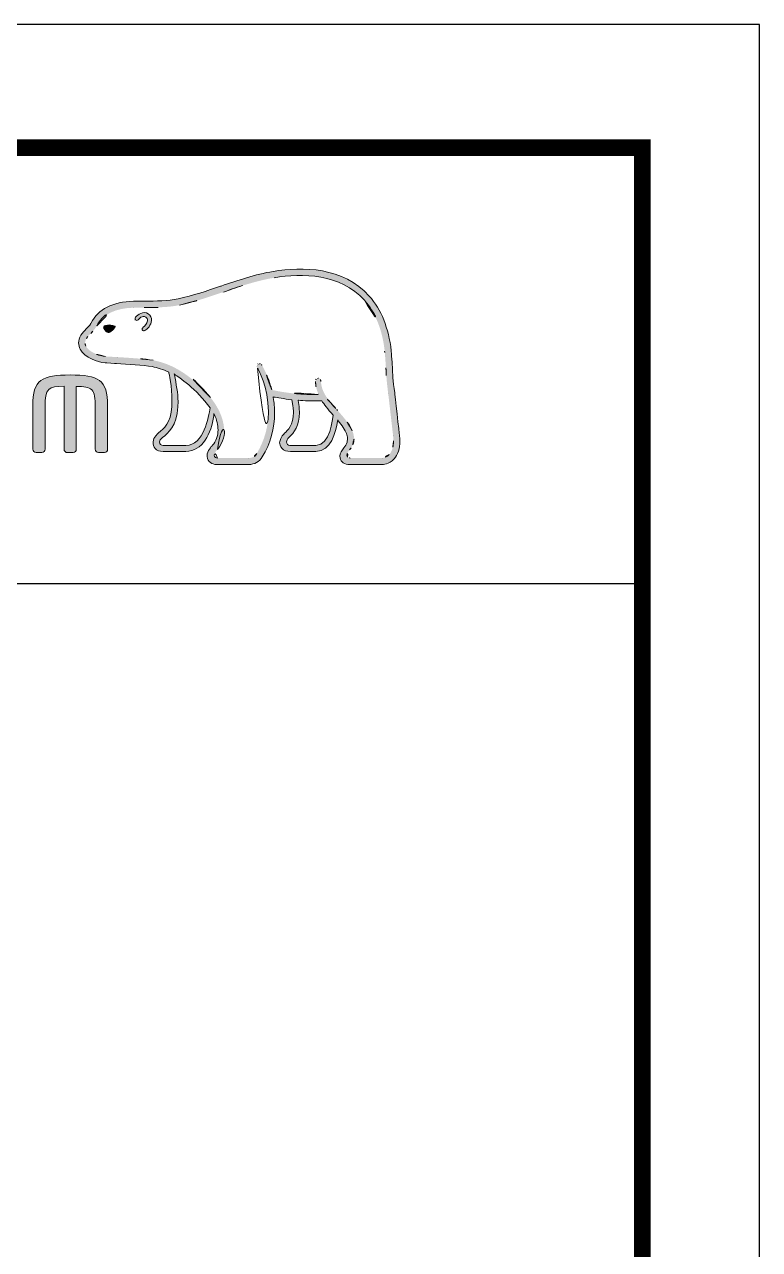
# Model space of a CAD drawing. Extents: x 16296675745 to 16296677481, y -37409619395 to -37409618123.
# Drawn here: x 16296677305 to 16296677481, y -37409618416.7 to -37409618123.2 of the extents above; entities that cross this region are included whole.
import ezdxf

# ---------------------------------------------------------------- set-up
doc = ezdxf.new("R2010")
doc.units = 0
doc.header["$LTSCALE"] = 10
doc.header["$MEASUREMENT"] = 0
doc.layers.get('0').update_dxf_attribs({"linetype": 'CONTINUOUS'})
doc.layers.add('레이어 1', color=7, linetype='CONTINUOUS', lineweight=0)

msp = doc.modelspace()

# ---------------------------------------------------------------- hatches: boundary and pattern name
at = {"layer": '레이어 1'}
h = msp.add_hatch(color=5, dxfattribs=at)
h.dxf.hatch_style = 1
edge = h.paths.add_edge_path(flags=16)
edge.add_spline(control_points=[(16296677392.35326, -37409618226.256287), (16296677391.59701, -37409618227.093483), (16296677390.646629, -37409618227.100983), (16296677390.605499, -37409618227.100983), (16296677390.605499, -37409618227.100983), (16296677382.992451, -37409618227.100983), (16296677382.992451, -37409618227.100983), (16296677382.71274, -37409618227.100983), (16296677382.49901, -37409618227.030838), (16296677382.3606, -37409618226.894203), (16296677382.24507, -37409618226.781036), (16296677382.18895, -37409618226.608917), (16296677382.18895, -37409618226.395653), (16296677382.18895, -37409618225.966316), (16296677382.50235, -37409618225.571587), (16296677382.8353, -37409618225.152557), (16296677383.14398, -37409618224.755966), (16296677383.437229, -37409618224.379936), (16296677383.601391, -37409618223.917862), (16296677384.018089, -37409618222.796356), (16296677383.97551, -37409618221.599983), (16296677383.477909, -37409618220.545807), (16296677382.57897, -37409618218.63855), (16296677381.245199, -37409618217.140091), (16296677379.95249, -37409618215.692108), (16296677379.95249, -37409618215.692108), (16296677379.514709, -37409618215.211327), (16296677379.514709, -37409618215.206673), (16296677377.834299, -37409618213.334084), (16296677376.09774, -37409618211.396851), (16296677375.960739, -37409618208.77034), (16296677375.929399, -37409618208.250259), (16296677375.689011, -37409618207.935966), (16296677375.35461, -37409618207.950012), (16296677375.35461, -37409618207.950012), (16296677374.862089, -37409618208.186607), (16296677374.851379, -37409618208.186607), (16296677374.718081, -37409618208.333527), (16296677374.643709, -37409618208.552338), (16296677374.643709, -37409618208.804024), (16296677374.643709, -37409618208.804024), (16296677374.64793, -37409618208.892822), (16296677374.64793, -37409618208.893799), (16296677374.715281, -37409618209.843224), (16296677374.941641, -37409618210.774834), (16296677375.339649, -37409618211.741966), (16296677375.339649, -37409618211.741966), (16296677375.37849, -37409618211.83931), (16296677375.37849, -37409618211.83931), (16296677375.37849, -37409618211.83931), (16296677375.275539, -37409618211.843018), (16296677375.275539, -37409618211.843018), (16296677370.38818, -37409618212.036667), (16296677365.596729, -37409618211.114403), (16296677364.18759, -37409618210.774834), (16296677363.31859, -37409618207.278381), (16296677361.909031, -37409618204.960533), (16296677361.848209, -37409618204.86232), (16296677361.73876, -37409618204.680862), (16296677361.563841, -37409618204.541443), (16296677361.39547, -37409618204.492798), (16296677361.39547, -37409618204.492798), (16296677360.983879, -37409618204.55455), (16296677360.933399, -37409618204.561096), (16296677360.8988, -37409618204.612549), (16296677360.826771, -37409618204.709808), (16296677360.667749, -37409618204.923126), (16296677360.667749, -37409618204.923126), (16296677360.648149, -37409618205.094269), (16296677360.648149, -37409618205.094269), (16296677360.648149, -37409618205.094269), (16296677360.778099, -37409618205.554459), (16296677360.778099, -37409618205.554459), (16296677360.88476, -37409618205.738747), (16296677363.39436, -37409618210.135063), (16296677363.39436, -37409618215.957787), (16296677363.39436, -37409618219.549637), (16296677362.45056, -37409618222.938477), (16296677360.58918, -37409618226.029022), (16296677360.1444, -37409618226.770737), (16296677359.55839, -37409618227.100983), (16296677358.686649, -37409618227.100983), (16296677358.686649, -37409618227.100983), (16296677351.182039, -37409618227.100983), (16296677351.182039, -37409618227.100983), (16296677350.93326, -37409618227.100983), (16296677350.41412, -37409618226.926033), (16296677350.41412, -37409618226.383476), (16296677350.41412, -37409618226.084167), (16296677350.69146, -37409618225.593086), (16296677351.15358, -37409618225.075851), (16296677354.280951, -37409618221.593437), (16296677352.476669, -37409618216.154167), (16296677349.477369, -37409618212.570763), (16296677346.580441, -37409618209.114532), (16296677341.852579, -37409618204.764999), (16296677335.781981, -37409618203.684631), (16296677333.63061, -37409618203.308647), (16296677330.095381, -37409618203.099152), (16296677327.24007, -37409618202.929764), (16296677327.24007, -37409618202.929764), (16296677324.353979, -37409618202.758621), (16296677324.353979, -37409618202.758621), (16296677322.87281, -37409618202.645432), (16296677320.424931, -37409618201.734413), (16296677319.67989, -37409618200.323792), (16296677319.365141, -37409618199.739197), (16296677319.40069, -37409618199.146187), (16296677319.79538, -37409618198.46431), (16296677320.04376, -37409618198.05278), (16296677320.384701, -37409618197.699173), (16296677320.81358, -37409618197.268883), (16296677321.28779, -37409618196.789047), (16296677321.77561, -37409618196.292358), (16296677322.15542, -37409618195.637589), (16296677322.15542, -37409618195.637589), (16296677322.264351, -37409618195.43277), (16296677322.264351, -37409618195.43277), (16296677323.71372, -37409618192.660294), (16296677326.699421, -37409618191.196404), (16296677331.142031, -37409618191.078568), (16296677331.142031, -37409618191.078568), (16296677333.64748, -37409618191.050507), (16296677333.64748, -37409618191.050507), (16296677336.398399, -37409618191.036484), (16296677339.5198, -37409618191.020569), (16296677342.084539, -37409618190.468674), (16296677345.686701, -37409618189.694199), (16296677349.300529, -37409618188.459488), (16296677352.489719, -37409618187.372597), (16296677352.489719, -37409618187.372597), (16296677352.591681, -37409618187.338943), (16296677352.591681, -37409618187.338943), (16296677356.53618, -37409618185.990112), (16296677360.61537, -37409618184.595398), (16296677364.785271, -37409618183.916367), (16296677371.458759, -37409618182.811691), (16296677380.62311, -37409618182.84816), (16296677386.388809, -37409618189.320976), (16296677389.053749, -37409618192.317886), (16296677390.695299, -37409618196.439209), (16296677391.260269, -37409618201.573517), (16296677391.260269, -37409618201.573517), (16296677391.238791, -37409618201.556671), (16296677391.21909, -37409618201.538933), (16296677391.26491, -37409618201.640793), (16296677391.30798, -37409618202.217072), (16296677391.545561, -37409618205.483398), (16296677391.61384, -37409618207.053879), (16296677391.6859, -37409618208.677689), (16296677392.096491, -37409618211.690582), (16296677392.096491, -37409618211.690582), (16296677393.260111, -37409618221.766449), (16296677393.260111, -37409618221.766449), (16296677393.260111, -37409618221.766449), (16296677393.32933, -37409618222.990913), (16296677393.32933, -37409618222.990913), (16296677393.32933, -37409618224.437012), (16296677393.001949, -37409618225.536072), (16296677392.35326, -37409618226.256287)], knot_values=[0, 0, 0, 0, 1, 1, 1, 2, 2, 2, 3, 3, 3, 4, 4, 4, 5, 5, 5, 6, 6, 6, 7, 7, 7, 8, 8, 8, 9, 9, 9, 10, 10, 10, 11, 11, 11, 12, 12, 12, 13, 13, 13, 14, 14, 14, 15, 15, 15, 16, 16, 16, 17, 17, 17, 18, 18, 18, 19, 19, 19, 20, 20, 20, 21, 21, 21, 22, 22, 22, 23, 23, 23, 24, 24, 24, 25, 25, 25, 26, 26, 26, 27, 27, 27, 28, 28, 28, 29, 29, 29, 30, 30, 30, 31, 31, 31, 32, 32, 32, 33, 33, 33, 34, 34, 34, 35, 35, 35, 36, 36, 36, 37, 37, 37, 38, 38, 38, 39, 39, 39, 40, 40, 40, 41, 41, 41, 42, 42, 42, 43, 43, 43, 44, 44, 44, 45, 45, 45, 46, 46, 46, 47, 47, 47, 48, 48, 48, 49, 49, 49, 50, 50, 50, 51, 51, 51, 52, 52, 52, 53, 53, 53, 53], degree=3, periodic=0)
edge = h.paths.add_edge_path(flags=16)
edge.add_spline(control_points=[(16296677374.754101, -37409618224.07872), (16296677374.754101, -37409618224.07872), (16296677368.54364, -37409618224.07872), (16296677368.54364, -37409618224.07872), (16296677368.08437, -37409618224.07872), (16296677367.721451, -37409618223.712067), (16296677367.721451, -37409618223.244339), (16296677367.721451, -37409618222.917923), (16296677368.004869, -37409618222.502617), (16296677368.272881, -37409618222.217323), (16296677369.536119, -37409618221.007874), (16296677370.82831, -37409618219.342934), (16296677370.82831, -37409618216.182251), (16296677370.82831, -37409618216.182251), (16296677370.748329, -37409618214.746437), (16296677370.748329, -37409618214.740883), (16296677370.748329, -37409618214.740883), (16296677370.520081, -37409618213.344299), (16296677370.520081, -37409618213.344299), (16296677370.520081, -37409618213.344299), (16296677370.504169, -37409618213.256348), (16296677370.504169, -37409618213.256348), (16296677370.504169, -37409618213.256348), (16296677370.595831, -37409618213.262939), (16296677370.595831, -37409618213.262939), (16296677371.75388, -37409618213.346161), (16296677374.0072, -37409618213.471542), (16296677376.158569, -37409618213.369568), (16296677376.704821, -37409618214.238533), (16296677377.58503, -37409618215.356293), (16296677378.870239, -37409618216.845444), (16296677378.81127, -37409618217.586288), (16296677378.197689, -37409618224.07872), (16296677374.754101, -37409618224.07872)], knot_values=[0, 0, 0, 0, 1, 1, 1, 2, 2, 2, 3, 3, 3, 4, 4, 4, 5, 5, 5, 6, 6, 6, 7, 7, 7, 8, 8, 8, 9, 9, 9, 10, 10, 10, 11, 11, 11, 11], degree=3, periodic=0)
edge = h.paths.add_edge_path(flags=16)
edge.add_spline(control_points=[(16296677343.59145, -37409618224.07872), (16296677343.59145, -37409618224.07872), (16296677338.140079, -37409618224.07872), (16296677338.140079, -37409618224.07872), (16296677337.731319, -37409618224.07872), (16296677337.29166, -37409618223.741966), (16296677337.29166, -37409618223.244339), (16296677337.29166, -37409618222.942291), (16296677337.545139, -37409618222.568077), (16296677338.007259, -37409618222.196716), (16296677339.386921, -37409618221.097672), (16296677341.477501, -37409618219.43454), (16296677341.70388, -37409618214.842743), (16296677341.70388, -37409618214.842743), (16296677341.73518, -37409618213.590286), (16296677341.73518, -37409618213.590286), (16296677341.73518, -37409618211.637238), (16296677341.28763, -37409618209.27919), (16296677340.863001, -37409618207.171768), (16296677340.863001, -37409618207.171768), (16296677340.79372, -37409618206.95665), (16296677340.79372, -37409618206.95665), (16296677340.79372, -37409618206.95665), (16296677340.972401, -37409618207.096008), (16296677340.972401, -37409618207.096008), (16296677341.785219, -37409618207.59642), (16296677346.23765, -37409618210.613937), (16296677349.3974, -37409618215.072006), (16296677349.13546, -37409618217.182167), (16296677347.94566, -37409618224.07872), (16296677343.59145, -37409618224.07872)], knot_values=[0, 0, 0, 0, 1, 1, 1, 2, 2, 2, 3, 3, 3, 4, 4, 4, 5, 5, 5, 6, 6, 6, 7, 7, 7, 8, 8, 8, 9, 9, 9, 10, 10, 10, 10], degree=3, periodic=0)
edge = h.paths.add_edge_path()
edge.add_spline(control_points=[(16296677394.79883, -37409618221.614029), (16296677394.796909, -37409618221.599983), (16296677393.64081, -37409618211.481049), (16296677393.64081, -37409618211.481049), (16296677393.212839, -37409618208.45697), (16296677393.15111, -37409618206.84436), (16296677393.09548, -37409618205.415131), (16296677393.09548, -37409618205.415131), (16296677392.80929, -37409618201.42009), (16296677392.80929, -37409618201.417282), (16296677392.20035, -37409618195.949081), (16296677390.43063, -37409618191.532211), (16296677387.54681, -37409618188.302353), (16296677381.317181, -37409618181.302856), (16296677371.59252, -37409618181.228958), (16296677364.52853, -37409618182.393539), (16296677360.19632, -37409618183.110062), (16296677356.055401, -37409618184.523438), (16296677352.051929, -37409618185.892807), (16296677352.051929, -37409618185.892807), (16296677351.922899, -37409618185.938606), (16296677351.922899, -37409618185.938606), (16296677348.79314, -37409618187.005867), (16296677345.241449, -37409618188.220993), (16296677341.75626, -37409618188.963593), (16296677339.361691, -37409618189.475281), (16296677336.36286, -37409618189.498672), (16296677333.71384, -37409618189.512733), (16296677333.71384, -37409618189.512733), (16296677331.091999, -37409618189.54451), (16296677331.091999, -37409618189.54451), (16296677326.05405, -37409618189.66893), (16296677322.62257, -37409618191.413452), (16296677320.889339, -37409618194.727478), (16296677320.889339, -37409618194.727478), (16296677320.811239, -37409618194.870529), (16296677320.811239, -37409618194.870529), (16296677320.52454, -37409618195.372887), (16296677320.099409, -37409618195.799423), (16296677319.71871, -37409618196.181084), (16296677319.299191, -37409618196.603867), (16296677318.82637, -37409618197.078056), (16296677318.465309, -37409618197.691673), (16296677318.10281, -37409618198.306259), (16296677317.919979, -37409618198.929176), (16296677317.919979, -37409618199.540909), (16296677317.919979, -37409618200.055367), (16296677318.04903, -37409618200.560493), (16296677318.308189, -37409618201.043121), (16296677319.379169, -37409618203.06546), (16296677322.43413, -37409618204.156982), (16296677324.257151, -37409618204.287018), (16296677324.257151, -37409618204.287018), (16296677326.940741, -37409618204.455406), (16296677327.004829, -37409618204.461014), (16296677329.68799, -37409618204.612549), (16296677333.362591, -37409618204.824867), (16296677335.507919, -37409618205.203697), (16296677336.762289, -37409618205.4254), (16296677338.18778, -37409618205.87529), (16296677339.501051, -37409618206.493607), (16296677339.594601, -37409618206.834091), (16296677340.276449, -37409618209.865677), (16296677340.276449, -37409618213.592178), (16296677340.276449, -37409618213.592178), (16296677340.24748, -37409618214.774544), (16296677340.24748, -37409618214.774544), (16296677340.04965, -37409618218.704033), (16296677338.33651, -37409618220.077148), (16296677337.081221, -37409618221.081772), (16296677336.953991, -37409618221.18187), (16296677335.8353, -37409618222.110687), (16296677335.754841, -37409618223.22847), (16296677335.697809, -37409618223.860779), (16296677335.878771, -37409618224.437012), (16296677336.26277, -37409618224.851349), (16296677336.678989, -37409618225.300339), (16296677337.3118, -37409618225.527603), (16296677338.140079, -37409618225.527603), (16296677338.140079, -37409618225.527603), (16296677343.59145, -37409618225.527603), (16296677343.59145, -37409618225.527603), (16296677347.671619, -37409618225.527603), (16296677349.69014, -37409618221.134171), (16296677350.30419, -37409618217.018478), (16296677350.30419, -37409618217.018478), (16296677350.316851, -37409618216.439484), (16296677350.316851, -37409618216.439484), (16296677350.316851, -37409618216.439484), (16296677350.485241, -37409618216.729431), (16296677350.485241, -37409618216.729431), (16296677351.00852, -37409618217.893967), (16296677351.323351, -37409618219.285843), (16296677351.323351, -37409618220.334351), (16296677351.323351, -37409618221.805763), (16296677350.867781, -37409618223.090988), (16296677350.002529, -37409618224.048767), (16296677349.784149, -37409618224.264893), (16296677348.69302, -37409618225.395737), (16296677348.69302, -37409618226.52475), (16296677348.69302, -37409618226.52475), (16296677348.70285, -37409618226.710907), (16296677348.70285, -37409618226.710907), (16296677348.857639, -37409618228.044769), (16296677349.937059, -37409618228.640579), (16296677350.9398, -37409618228.640579), (16296677350.9398, -37409618228.640579), (16296677358.686649, -37409618228.640579), (16296677358.686649, -37409618228.640579), (16296677360.085011, -37409618228.640579), (16296677361.19948, -37409618228.011032), (16296677361.91551, -37409618226.823174), (16296677363.8869, -37409618223.550232), (16296677364.885851, -37409618219.995789), (16296677364.885851, -37409618216.261749), (16296677364.885851, -37409618215.096268), (16296677364.77594, -37409618213.852226), (16296677364.56081, -37409618212.561394), (16296677364.56081, -37409618212.561394), (16296677364.542101, -37409618212.458504), (16296677364.542101, -37409618212.458504), (16296677364.542101, -37409618212.458504), (16296677364.64497, -37409618212.480026), (16296677364.64497, -37409618212.480026), (16296677365.577061, -37409618212.660538), (16296677367.0765, -37409618212.920563), (16296677368.929449, -37409618213.120728), (16296677368.929449, -37409618213.120728), (16296677368.983311, -37409618213.127296), (16296677368.983311, -37409618213.127296), (16296677368.983311, -37409618213.127296), (16296677369.232571, -37409618214.547241), (16296677369.232571, -37409618214.547241), (16296677369.232571, -37409618214.547241), (16296677369.287251, -37409618214.883926), (16296677369.287251, -37409618214.889542), (16296677369.287251, -37409618214.889542), (16296677369.36117, -37409618216.145798), (16296677369.36117, -37409618216.145798), (16296677369.36117, -37409618219.160538), (16296677367.991739, -37409618220.471909), (16296677367.255619, -37409618221.175293), (16296677367.2453, -37409618221.184677), (16296677366.21829, -37409618222.228523), (16296677366.106979, -37409618223.154556), (16296677366.106979, -37409618223.154556), (16296677366.07143, -37409618223.43895), (16296677366.07143, -37409618223.43895), (16296677366.07143, -37409618223.729843), (16296677366.146231, -37409618224.300423), (16296677366.655081, -37409618224.826134), (16296677367.103161, -37409618225.292892), (16296677367.796749, -37409618225.527603), (16296677368.719021, -37409618225.527603), (16296677368.719021, -37409618225.527603), (16296677374.754101, -37409618225.527603), (16296677374.754101, -37409618225.527603), (16296677378.419371, -37409618225.527603), (16296677379.522659, -37409618220.867577), (16296677379.967421, -37409618218.255981), (16296677379.967421, -37409618218.255981), (16296677379.98805, -37409618217.986603), (16296677379.98805, -37409618217.986603), (16296677379.98805, -37409618217.986603), (16296677380.132999, -37409618218.18396), (16296677380.132999, -37409618218.18396), (16296677380.978149, -37409618219.263397), (16296677381.71941, -37409618220.463493), (16296677382.07622, -37409618221.209961), (16296677382.26376, -37409618221.598083), (16296677382.364799, -37409618222.029327), (16296677382.364799, -37409618222.461472), (16296677382.364799, -37409618222.461472), (16296677382.228239, -37409618223.335098), (16296677382.228239, -37409618223.335098), (16296677382.087009, -37409618223.809341), (16296677381.763359, -37409618224.24617), (16296677381.446751, -37409618224.668961), (16296677380.982281, -37409618225.272278), (16296677380.50337, -37409618225.898033), (16296677380.50337, -37409618226.657578), (16296677380.50337, -37409618226.657578), (16296677380.548321, -37409618227.075684), (16296677380.548321, -37409618227.075684), (16296677380.76902, -37409618228.08403), (16296677381.586109, -37409618228.640579), (16296677382.847469, -37409618228.640579), (16296677382.847469, -37409618228.640579), (16296677390.60177, -37409618228.640579), (16296677390.60177, -37409618228.640579), (16296677390.771971, -37409618228.640579), (16296677392.287319, -37409618228.603157), (16296677393.474279, -37409618227.318878), (16296677394.42181, -37409618226.292801), (16296677394.88205, -37409618224.882187), (16296677394.88205, -37409618223.009583), (16296677394.88205, -37409618223.009583), (16296677394.79974, -37409618221.62056), (16296677394.79883, -37409618221.614029)], knot_values=[0, 0, 0, 0, 1, 1, 1, 2, 2, 2, 3, 3, 3, 4, 4, 4, 5, 5, 5, 6, 6, 6, 7, 7, 7, 8, 8, 8, 9, 9, 9, 10, 10, 10, 11, 11, 11, 12, 12, 12, 13, 13, 13, 14, 14, 14, 15, 15, 15, 16, 16, 16, 17, 17, 17, 18, 18, 18, 19, 19, 19, 20, 20, 20, 21, 21, 21, 22, 22, 22, 23, 23, 23, 24, 24, 24, 25, 25, 25, 26, 26, 26, 27, 27, 27, 28, 28, 28, 29, 29, 29, 30, 30, 30, 31, 31, 31, 32, 32, 32, 33, 33, 33, 34, 34, 34, 35, 35, 35, 36, 36, 36, 37, 37, 37, 38, 38, 38, 39, 39, 39, 40, 40, 40, 41, 41, 41, 42, 42, 42, 43, 43, 43, 44, 44, 44, 45, 45, 45, 46, 46, 46, 47, 47, 47, 48, 48, 48, 49, 49, 49, 50, 50, 50, 51, 51, 51, 52, 52, 52, 53, 53, 53, 54, 54, 54, 55, 55, 55, 56, 56, 56, 57, 57, 57, 58, 58, 58, 59, 59, 59, 60, 60, 60, 61, 61, 61, 62, 62, 62, 63, 63, 63, 64, 64, 64, 65, 65, 65, 66, 66, 66, 66], degree=3, periodic=0)
edge = h.paths.add_edge_path(flags=0)
edge.add_spline(control_points=[(16296677324.125259, -37409618195.444893), (16296677324.125259, -37409618195.444893), (16296677325.25334, -37409618194.93512), (16296677326.65082, -37409618195.473892), (16296677326.65082, -37409618195.473892), (16296677326.823839, -37409618195.547783), (16296677326.598431, -37409618195.86676), (16296677325.91794, -37409618196.781563), (16296677325.247259, -37409618196.978958), (16296677325.247259, -37409618196.978958), (16296677325.247259, -37409618196.978958), (16296677324.76136, -37409618197.150101), (16296677324.488239, -37409618196.818947), (16296677323.93634, -37409618196.171707), (16296677323.919531, -37409618195.794746), (16296677323.919531, -37409618195.794746), (16296677323.919531, -37409618195.794746), (16296677323.86244, -37409618195.51506), (16296677324.125259, -37409618195.444893)], knot_values=[0, 0, 0, 0, 1, 1, 1, 2, 2, 2, 3, 3, 3, 4, 4, 4, 5, 5, 5, 6, 6, 6, 6], degree=3, periodic=0)
edge = h.paths.add_edge_path(flags=0)
edge.add_spline(control_points=[(16296677331.5695, -37409618193.370239), (16296677331.40064, -37409618193.554497), (16296677331.387569, -37409618193.861328), (16296677331.5695, -37409618194.023117), (16296677331.743509, -37409618194.180267), (16296677332.04512, -37409618194.139107), (16296677332.213499, -37409618193.953934), (16296677332.303301, -37409618193.861328), (16296677333.22934, -37409618192.762238), (16296677334.028151, -37409618193.324387), (16296677334.31996, -37409618193.533951), (16296677334.440639, -37409618193.83139), (16296677334.39764, -37409618194.21579), (16296677334.32935, -37409618194.832199), (16296677333.794781, -37409618195.531914), (16296677333.421101, -37409618195.771347), (16296677333.21204, -37409618195.898567), (16296677333.07407, -37409618196.171707), (16296677333.17321, -37409618196.392471), (16296677333.271429, -37409618196.612244), (16296677333.551109, -37409618196.67778), (16296677333.775579, -37409618196.572968), (16296677334.44437, -37409618196.253067), (16296677335.287661, -37409618195.184883), (16296677335.40317, -37409618194.188713), (16296677335.479839, -37409618193.494659), (16296677335.16836, -37409618192.927811), (16296677334.61368, -37409618192.545273), (16296677333.421101, -37409618191.69873), (16296677332.069441, -37409618192.831444), (16296677331.5695, -37409618193.370239)], knot_values=[0, 0, 0, 0, 1, 1, 1, 2, 2, 2, 3, 3, 3, 4, 4, 4, 5, 5, 5, 6, 6, 6, 7, 7, 7, 8, 8, 8, 9, 9, 9, 10, 10, 10, 10], degree=3, periodic=0)
edge = h.paths.add_edge_path(flags=0)
edge.add_spline(control_points=[(16296677331.417021, -37409618194.196182), (16296677331.417021, -37409618194.196182), (16296677331.417021, -37409618194.196182), (16296677331.417021, -37409618194.196182), (16296677331.417021, -37409618194.196182), (16296677331.417021, -37409618194.196182), (16296677331.417021, -37409618194.196182)], knot_values=[0, 0, 0, 0, 1, 1, 1, 2, 2, 2, 2], degree=3, periodic=0)
h = msp.add_hatch(color=5, dxfattribs=at)
h.dxf.hatch_style = 2
edge = h.paths.add_edge_path()
edge.add_spline(control_points=[(16296677331.5695, -37409618193.370239), (16296677331.40064, -37409618193.554497), (16296677331.387569, -37409618193.861328), (16296677331.5695, -37409618194.023117), (16296677331.743509, -37409618194.180267), (16296677332.04512, -37409618194.139107), (16296677332.213499, -37409618193.953934), (16296677332.303301, -37409618193.861328), (16296677333.22934, -37409618192.762238), (16296677334.028151, -37409618193.324387), (16296677334.31996, -37409618193.533951), (16296677334.440639, -37409618193.83139), (16296677334.39764, -37409618194.21579), (16296677334.32935, -37409618194.832199), (16296677333.794781, -37409618195.531914), (16296677333.421101, -37409618195.771347), (16296677333.21204, -37409618195.898567), (16296677333.07407, -37409618196.171707), (16296677333.17321, -37409618196.392471), (16296677333.271429, -37409618196.612244), (16296677333.551109, -37409618196.67778), (16296677333.775579, -37409618196.572968), (16296677334.44437, -37409618196.253067), (16296677335.287661, -37409618195.184883), (16296677335.40317, -37409618194.188713), (16296677335.479839, -37409618193.494659), (16296677335.16836, -37409618192.927811), (16296677334.61368, -37409618192.545273), (16296677333.421101, -37409618191.69873), (16296677332.069441, -37409618192.831444), (16296677331.5695, -37409618193.370239)], knot_values=[0, 0, 0, 0, 1, 1, 1, 2, 2, 2, 3, 3, 3, 4, 4, 4, 5, 5, 5, 6, 6, 6, 7, 7, 7, 8, 8, 8, 9, 9, 9, 10, 10, 10, 10], degree=3, periodic=0)
h = msp.add_hatch(color=5, dxfattribs=at)
h.dxf.hatch_style = 2
edge = h.paths.add_edge_path()
edge.add_spline(control_points=[(16296677324.125259, -37409618195.444893), (16296677324.125259, -37409618195.444893), (16296677325.25334, -37409618194.93512), (16296677326.65082, -37409618195.473892), (16296677326.65082, -37409618195.473892), (16296677326.823839, -37409618195.547783), (16296677326.598431, -37409618195.86676), (16296677325.91794, -37409618196.781563), (16296677325.247259, -37409618196.978958), (16296677325.247259, -37409618196.978958), (16296677325.247259, -37409618196.978958), (16296677324.76136, -37409618197.150101), (16296677324.488239, -37409618196.818947), (16296677323.93634, -37409618196.171707), (16296677323.919531, -37409618195.794746), (16296677323.919531, -37409618195.794746), (16296677323.919531, -37409618195.794746), (16296677323.86244, -37409618195.51506), (16296677324.125259, -37409618195.444893)], knot_values=[0, 0, 0, 0, 1, 1, 1, 2, 2, 2, 3, 3, 3, 4, 4, 4, 5, 5, 5, 6, 6, 6, 6], degree=3, periodic=0)
h = msp.add_hatch(color=5, dxfattribs=at)
h.dxf.hatch_style = 2
edge = h.paths.add_edge_path()
edge.add_spline(control_points=[(16296677306.933981, -37409618214.581818), (16296677306.933981, -37409618214.581818), (16296677306.933981, -37409618224.983276), (16296677306.933981, -37409618224.983276), (16296677306.933981, -37409618225.433144), (16296677307.28751, -37409618225.798866), (16296677307.72155, -37409618225.798866), (16296677307.72155, -37409618225.798866), (16296677309.113371, -37409618225.798866), (16296677309.113371, -37409618225.798866), (16296677309.60445, -37409618225.798866), (16296677309.898161, -37409618225.385452), (16296677309.898161, -37409618224.983276), (16296677309.898161, -37409618224.983276), (16296677309.898161, -37409618214.839043), (16296677309.898161, -37409618214.839043), (16296677309.898161, -37409618210.366058), (16296677310.656759, -37409618209.931122), (16296677314.439421, -37409618209.920822), (16296677314.439421, -37409618210.195847), (16296677314.439421, -37409618224.983276), (16296677314.439421, -37409618224.983276), (16296677314.439421, -37409618225.450012), (16296677314.775249, -37409618225.798866), (16296677315.22047, -37409618225.798866), (16296677315.22047, -37409618225.798866), (16296677316.58802, -37409618225.798866), (16296677316.58802, -37409618225.798866), (16296677317.077181, -37409618225.798866), (16296677317.370001, -37409618225.385452), (16296677317.370001, -37409618224.983276), (16296677317.370001, -37409618224.983276), (16296677317.370001, -37409618210.241669), (16296677317.370001, -37409618209.949837), (16296677319.139721, -37409618209.95636), (16296677320.382839, -37409618210.10228), (16296677321.055849, -37409618210.774834), (16296677321.764839, -37409618211.48288), (16296677321.903299, -37409618212.803673), (16296677321.903299, -37409618214.839043), (16296677321.903299, -37409618214.839043), (16296677321.903299, -37409618224.983276), (16296677321.903299, -37409618224.983276), (16296677321.903299, -37409618225.424767), (16296677322.264839, -37409618225.798866), (16296677322.69231, -37409618225.798866), (16296677322.69231, -37409618225.798866), (16296677324.090679, -37409618225.798866), (16296677324.090679, -37409618225.798866), (16296677324.57568, -37409618225.798866), (16296677324.875441, -37409618225.376099), (16296677324.875441, -37409618224.983276), (16296677324.875441, -37409618224.983276), (16296677324.875441, -37409618214.581818), (16296677324.875441, -37409618214.581818), (16296677324.875441, -37409618208.277397), (16296677322.63991, -37409618207.209152), (16296677315.92108, -37409618207.209152), (16296677309.177931, -37409618207.209152), (16296677306.933981, -37409618208.277397), (16296677306.933981, -37409618214.581818)], knot_values=[0, 0, 0, 0, 1, 1, 1, 2, 2, 2, 3, 3, 3, 4, 4, 4, 5, 5, 5, 6, 6, 6, 7, 7, 7, 8, 8, 8, 9, 9, 9, 10, 10, 10, 11, 11, 11, 12, 12, 12, 13, 13, 13, 14, 14, 14, 15, 15, 15, 16, 16, 16, 17, 17, 17, 18, 18, 18, 19, 19, 19, 20, 20, 20, 20], degree=3, periodic=0)

# ---------------------------------------------------------------- linework, layer by layer
at = {"color": 5}
msp.add_line((16296677343.34989, -37409618225.527603), (16296677343.34989, -37409618225.527603), dxfattribs=at)
at = {"color": 5, "ltscale": 40}
msp.add_line((16296677452.947599, -37409618257.274689), (16296677175.499331, -37409618257.274689), dxfattribs=at)
at = {"ltscale": 0.5}
msp.add_lwpolyline([(16296675745.032089, -37409619395.241547), (16296677481.032089, -37409619395.241547), (16296677481.032089, -37409618123.241547), (16296675745.032089, -37409618123.241547)], close=True, dxfattribs=at)
at = {"color": 5, "linetype": 'ByBlock', "lineweight": 200, "const_width": 4}
msp.add_lwpolyline([(16296675772.947269, -37409619340.775627), (16296677452.947269, -37409619340.775627), (16296677452.947269, -37409618152.775627), (16296675772.947269, -37409618152.775627)], close=True, dxfattribs=at)
at = {"layer": '레이어 1', "color": 5}
for points, knots in [([(16296677394.79883, -37409618221.614029), (16296677394.796909, -37409618221.599983), (16296677393.64081, -37409618211.481049), (16296677393.64081, -37409618211.481049), (16296677393.212839, -37409618208.45697), (16296677393.15111, -37409618206.84436), (16296677393.09548, -37409618205.415131), (16296677393.09548, -37409618205.415131), (16296677392.80929, -37409618201.42009), (16296677392.80929, -37409618201.417282), (16296677392.20035, -37409618195.949081), (16296677390.43063, -37409618191.532211), (16296677387.54681, -37409618188.302353), (16296677381.317181, -37409618181.302856), (16296677371.59252, -37409618181.228958), (16296677364.52853, -37409618182.393539), (16296677360.19632, -37409618183.110062), (16296677356.055401, -37409618184.523438), (16296677352.051929, -37409618185.892807), (16296677352.051929, -37409618185.892807), (16296677351.922899, -37409618185.938606), (16296677351.922899, -37409618185.938606), (16296677348.79314, -37409618187.005867), (16296677345.241449, -37409618188.220993), (16296677341.75626, -37409618188.963593), (16296677339.361691, -37409618189.475281), (16296677336.36286, -37409618189.498672), (16296677333.71384, -37409618189.512733), (16296677333.71384, -37409618189.512733), (16296677331.091999, -37409618189.54451), (16296677331.091999, -37409618189.54451), (16296677326.05405, -37409618189.66893), (16296677322.62257, -37409618191.413452), (16296677320.889339, -37409618194.727478), (16296677320.889339, -37409618194.727478), (16296677320.811239, -37409618194.870529), (16296677320.811239, -37409618194.870529), (16296677320.52454, -37409618195.372887), (16296677320.099409, -37409618195.799423), (16296677319.71871, -37409618196.181084), (16296677319.299191, -37409618196.603867), (16296677318.82637, -37409618197.078056), (16296677318.465309, -37409618197.691673), (16296677318.10281, -37409618198.306259), (16296677317.919979, -37409618198.929176), (16296677317.919979, -37409618199.540909), (16296677317.919979, -37409618200.055367), (16296677318.04903, -37409618200.560493), (16296677318.308189, -37409618201.043121), (16296677319.379169, -37409618203.06546), (16296677322.43413, -37409618204.156982), (16296677324.257151, -37409618204.287018), (16296677324.257151, -37409618204.287018), (16296677326.940741, -37409618204.455406), (16296677327.004829, -37409618204.461014), (16296677329.68799, -37409618204.612549), (16296677333.362591, -37409618204.824867), (16296677335.507919, -37409618205.203697), (16296677336.762289, -37409618205.4254), (16296677338.18778, -37409618205.87529), (16296677339.501051, -37409618206.493607), (16296677339.594601, -37409618206.834091), (16296677340.276449, -37409618209.865677), (16296677340.276449, -37409618213.592178), (16296677340.276449, -37409618213.592178), (16296677340.24748, -37409618214.774544), (16296677340.24748, -37409618214.774544), (16296677340.04965, -37409618218.704033), (16296677338.33651, -37409618220.077148), (16296677337.081221, -37409618221.081772), (16296677336.953991, -37409618221.18187), (16296677335.8353, -37409618222.110687), (16296677335.754841, -37409618223.22847), (16296677335.697809, -37409618223.860779), (16296677335.878771, -37409618224.437012), (16296677336.26277, -37409618224.851349), (16296677336.678989, -37409618225.300339), (16296677337.3118, -37409618225.527603), (16296677338.140079, -37409618225.527603), (16296677338.140079, -37409618225.527603), (16296677343.59145, -37409618225.527603), (16296677343.59145, -37409618225.527603), (16296677347.671619, -37409618225.527603), (16296677349.69014, -37409618221.134171), (16296677350.30419, -37409618217.018478), (16296677350.30419, -37409618217.018478), (16296677350.316851, -37409618216.439484), (16296677350.316851, -37409618216.439484), (16296677350.316851, -37409618216.439484), (16296677350.485241, -37409618216.729431), (16296677350.485241, -37409618216.729431), (16296677351.00852, -37409618217.893967), (16296677351.323351, -37409618219.285843), (16296677351.323351, -37409618220.334351), (16296677351.323351, -37409618221.805763), (16296677350.867781, -37409618223.090988), (16296677350.002529, -37409618224.048767), (16296677349.784149, -37409618224.264893), (16296677348.69302, -37409618225.395737), (16296677348.69302, -37409618226.52475), (16296677348.69302, -37409618226.52475), (16296677348.70285, -37409618226.710907), (16296677348.70285, -37409618226.710907), (16296677348.857639, -37409618228.044769), (16296677349.937059, -37409618228.640579), (16296677350.9398, -37409618228.640579), (16296677350.9398, -37409618228.640579), (16296677358.686649, -37409618228.640579), (16296677358.686649, -37409618228.640579), (16296677360.085011, -37409618228.640579), (16296677361.19948, -37409618228.011032), (16296677361.91551, -37409618226.823174), (16296677363.8869, -37409618223.550232), (16296677364.885851, -37409618219.995789), (16296677364.885851, -37409618216.261749), (16296677364.885851, -37409618215.096268), (16296677364.77594, -37409618213.852226), (16296677364.56081, -37409618212.561394), (16296677364.56081, -37409618212.561394), (16296677364.542101, -37409618212.458504), (16296677364.542101, -37409618212.458504), (16296677364.542101, -37409618212.458504), (16296677364.64497, -37409618212.480026), (16296677364.64497, -37409618212.480026), (16296677365.577061, -37409618212.660538), (16296677367.0765, -37409618212.920563), (16296677368.929449, -37409618213.120728), (16296677368.929449, -37409618213.120728), (16296677368.983311, -37409618213.127296), (16296677368.983311, -37409618213.127296), (16296677368.983311, -37409618213.127296), (16296677369.232571, -37409618214.547241), (16296677369.232571, -37409618214.547241), (16296677369.232571, -37409618214.547241), (16296677369.287251, -37409618214.883926), (16296677369.287251, -37409618214.889542), (16296677369.287251, -37409618214.889542), (16296677369.36117, -37409618216.145798), (16296677369.36117, -37409618216.145798), (16296677369.36117, -37409618219.160538), (16296677367.991739, -37409618220.471909), (16296677367.255619, -37409618221.175293), (16296677367.2453, -37409618221.184677), (16296677366.21829, -37409618222.228523), (16296677366.106979, -37409618223.154556), (16296677366.106979, -37409618223.154556), (16296677366.07143, -37409618223.43895), (16296677366.07143, -37409618223.43895), (16296677366.07143, -37409618223.729843), (16296677366.146231, -37409618224.300423), (16296677366.655081, -37409618224.826134), (16296677367.103161, -37409618225.292892), (16296677367.796749, -37409618225.527603), (16296677368.719021, -37409618225.527603), (16296677368.719021, -37409618225.527603), (16296677374.754101, -37409618225.527603), (16296677374.754101, -37409618225.527603), (16296677378.419371, -37409618225.527603), (16296677379.522659, -37409618220.867577), (16296677379.967421, -37409618218.255981), (16296677379.967421, -37409618218.255981), (16296677379.98805, -37409618217.986603), (16296677379.98805, -37409618217.986603), (16296677379.98805, -37409618217.986603), (16296677380.132999, -37409618218.18396), (16296677380.132999, -37409618218.18396), (16296677380.978149, -37409618219.263397), (16296677381.71941, -37409618220.463493), (16296677382.07622, -37409618221.209961), (16296677382.26376, -37409618221.598083), (16296677382.364799, -37409618222.029327), (16296677382.364799, -37409618222.461472), (16296677382.364799, -37409618222.461472), (16296677382.228239, -37409618223.335098), (16296677382.228239, -37409618223.335098), (16296677382.087009, -37409618223.809341), (16296677381.763359, -37409618224.24617), (16296677381.446751, -37409618224.668961), (16296677380.982281, -37409618225.272278), (16296677380.50337, -37409618225.898033), (16296677380.50337, -37409618226.657578), (16296677380.50337, -37409618226.657578), (16296677380.548321, -37409618227.075684), (16296677380.548321, -37409618227.075684), (16296677380.76902, -37409618228.08403), (16296677381.586109, -37409618228.640579), (16296677382.847469, -37409618228.640579), (16296677382.847469, -37409618228.640579), (16296677390.60177, -37409618228.640579), (16296677390.60177, -37409618228.640579), (16296677390.771971, -37409618228.640579), (16296677392.287319, -37409618228.603157), (16296677393.474279, -37409618227.318878), (16296677394.42181, -37409618226.292801), (16296677394.88205, -37409618224.882187), (16296677394.88205, -37409618223.009583), (16296677394.88205, -37409618223.009583), (16296677394.79974, -37409618221.62056), (16296677394.79883, -37409618221.614029)], [0, 0, 0, 0, 1, 1, 1, 2, 2, 2, 3, 3, 3, 4, 4, 4, 5, 5, 5, 6, 6, 6, 7, 7, 7, 8, 8, 8, 9, 9, 9, 10, 10, 10, 11, 11, 11, 12, 12, 12, 13, 13, 13, 14, 14, 14, 15, 15, 15, 16, 16, 16, 17, 17, 17, 18, 18, 18, 19, 19, 19, 20, 20, 20, 21, 21, 21, 22, 22, 22, 23, 23, 23, 24, 24, 24, 25, 25, 25, 26, 26, 26, 27, 27, 27, 28, 28, 28, 29, 29, 29, 30, 30, 30, 31, 31, 31, 32, 32, 32, 33, 33, 33, 34, 34, 34, 35, 35, 35, 36, 36, 36, 37, 37, 37, 38, 38, 38, 39, 39, 39, 40, 40, 40, 41, 41, 41, 42, 42, 42, 43, 43, 43, 44, 44, 44, 45, 45, 45, 46, 46, 46, 47, 47, 47, 48, 48, 48, 49, 49, 49, 50, 50, 50, 51, 51, 51, 52, 52, 52, 53, 53, 53, 54, 54, 54, 55, 55, 55, 56, 56, 56, 57, 57, 57, 58, 58, 58, 59, 59, 59, 60, 60, 60, 61, 61, 61, 62, 62, 62, 63, 63, 63, 64, 64, 64, 65, 65, 65, 66, 66, 66, 66]), ([(16296677331.5695, -37409618193.370239), (16296677331.40064, -37409618193.554497), (16296677331.387569, -37409618193.861328), (16296677331.5695, -37409618194.023117), (16296677331.743509, -37409618194.180267), (16296677332.04512, -37409618194.139107), (16296677332.213499, -37409618193.953934), (16296677332.303301, -37409618193.861328), (16296677333.22934, -37409618192.762238), (16296677334.028151, -37409618193.324387), (16296677334.31996, -37409618193.533951), (16296677334.440639, -37409618193.83139), (16296677334.39764, -37409618194.21579), (16296677334.32935, -37409618194.832199), (16296677333.794781, -37409618195.531914), (16296677333.421101, -37409618195.771347), (16296677333.21204, -37409618195.898567), (16296677333.07407, -37409618196.171707), (16296677333.17321, -37409618196.392471), (16296677333.271429, -37409618196.612244), (16296677333.551109, -37409618196.67778), (16296677333.775579, -37409618196.572968), (16296677334.44437, -37409618196.253067), (16296677335.287661, -37409618195.184883), (16296677335.40317, -37409618194.188713), (16296677335.479839, -37409618193.494659), (16296677335.16836, -37409618192.927811), (16296677334.61368, -37409618192.545273), (16296677333.421101, -37409618191.69873), (16296677332.069441, -37409618192.831444), (16296677331.5695, -37409618193.370239)], [0, 0, 0, 0, 1, 1, 1, 2, 2, 2, 3, 3, 3, 4, 4, 4, 5, 5, 5, 6, 6, 6, 7, 7, 7, 8, 8, 8, 9, 9, 9, 10, 10, 10, 10]), ([(16296677324.125259, -37409618195.444893), (16296677324.125259, -37409618195.444893), (16296677325.25334, -37409618194.93512), (16296677326.65082, -37409618195.473892), (16296677326.65082, -37409618195.473892), (16296677326.823839, -37409618195.547783), (16296677326.598431, -37409618195.86676), (16296677325.91794, -37409618196.781563), (16296677325.247259, -37409618196.978958), (16296677325.247259, -37409618196.978958), (16296677325.247259, -37409618196.978958), (16296677324.76136, -37409618197.150101), (16296677324.488239, -37409618196.818947), (16296677323.93634, -37409618196.171707), (16296677323.919531, -37409618195.794746), (16296677323.919531, -37409618195.794746), (16296677323.919531, -37409618195.794746), (16296677323.86244, -37409618195.51506), (16296677324.125259, -37409618195.444893)], [0, 0, 0, 0, 1, 1, 1, 2, 2, 2, 3, 3, 3, 4, 4, 4, 5, 5, 5, 6, 6, 6, 6]), ([(16296677331.417021, -37409618194.196182), (16296677331.417021, -37409618194.196182), (16296677331.417021, -37409618194.196182), (16296677331.417021, -37409618194.196182), (16296677331.417021, -37409618194.196182), (16296677331.417021, -37409618194.196182), (16296677331.417021, -37409618194.196182)], [0, 0, 0, 0, 1, 1, 1, 2, 2, 2, 2]), ([(16296677306.933981, -37409618214.581818), (16296677306.933981, -37409618214.581818), (16296677306.933981, -37409618224.983276), (16296677306.933981, -37409618224.983276), (16296677306.933981, -37409618225.433144), (16296677307.28751, -37409618225.798866), (16296677307.72155, -37409618225.798866), (16296677307.72155, -37409618225.798866), (16296677309.113371, -37409618225.798866), (16296677309.113371, -37409618225.798866), (16296677309.60445, -37409618225.798866), (16296677309.898161, -37409618225.385452), (16296677309.898161, -37409618224.983276), (16296677309.898161, -37409618224.983276), (16296677309.898161, -37409618214.839043), (16296677309.898161, -37409618214.839043), (16296677309.898161, -37409618210.366058), (16296677310.656759, -37409618209.931122), (16296677314.439421, -37409618209.920822), (16296677314.439421, -37409618210.195847), (16296677314.439421, -37409618224.983276), (16296677314.439421, -37409618224.983276), (16296677314.439421, -37409618225.450012), (16296677314.775249, -37409618225.798866), (16296677315.22047, -37409618225.798866), (16296677315.22047, -37409618225.798866), (16296677316.58802, -37409618225.798866), (16296677316.58802, -37409618225.798866), (16296677317.077181, -37409618225.798866), (16296677317.370001, -37409618225.385452), (16296677317.370001, -37409618224.983276), (16296677317.370001, -37409618224.983276), (16296677317.370001, -37409618210.241669), (16296677317.370001, -37409618209.949837), (16296677319.139721, -37409618209.95636), (16296677320.382839, -37409618210.10228), (16296677321.055849, -37409618210.774834), (16296677321.764839, -37409618211.48288), (16296677321.903299, -37409618212.803673), (16296677321.903299, -37409618214.839043), (16296677321.903299, -37409618214.839043), (16296677321.903299, -37409618224.983276), (16296677321.903299, -37409618224.983276), (16296677321.903299, -37409618225.424767), (16296677322.264839, -37409618225.798866), (16296677322.69231, -37409618225.798866), (16296677322.69231, -37409618225.798866), (16296677324.090679, -37409618225.798866), (16296677324.090679, -37409618225.798866), (16296677324.57568, -37409618225.798866), (16296677324.875441, -37409618225.376099), (16296677324.875441, -37409618224.983276), (16296677324.875441, -37409618224.983276), (16296677324.875441, -37409618214.581818), (16296677324.875441, -37409618214.581818), (16296677324.875441, -37409618208.277397), (16296677322.63991, -37409618207.209152), (16296677315.92108, -37409618207.209152), (16296677309.177931, -37409618207.209152), (16296677306.933981, -37409618208.277397), (16296677306.933981, -37409618214.581818)], [0, 0, 0, 0, 1, 1, 1, 2, 2, 2, 3, 3, 3, 4, 4, 4, 5, 5, 5, 6, 6, 6, 7, 7, 7, 8, 8, 8, 9, 9, 9, 10, 10, 10, 11, 11, 11, 12, 12, 12, 13, 13, 13, 14, 14, 14, 15, 15, 15, 16, 16, 16, 17, 17, 17, 18, 18, 18, 19, 19, 19, 20, 20, 20, 20]), ([(16296677343.59145, -37409618224.07872), (16296677343.59145, -37409618224.07872), (16296677338.140079, -37409618224.07872), (16296677338.140079, -37409618224.07872), (16296677337.731319, -37409618224.07872), (16296677337.29166, -37409618223.741966), (16296677337.29166, -37409618223.244339), (16296677337.29166, -37409618222.942291), (16296677337.545139, -37409618222.568077), (16296677338.007259, -37409618222.196716), (16296677339.386921, -37409618221.097672), (16296677341.477501, -37409618219.43454), (16296677341.70388, -37409618214.842743), (16296677341.70388, -37409618214.842743), (16296677341.73518, -37409618213.590286), (16296677341.73518, -37409618213.590286), (16296677341.73518, -37409618211.637238), (16296677341.28763, -37409618209.27919), (16296677340.863001, -37409618207.171768), (16296677340.863001, -37409618207.171768), (16296677340.79372, -37409618206.95665), (16296677340.79372, -37409618206.95665), (16296677340.79372, -37409618206.95665), (16296677340.972401, -37409618207.096008), (16296677340.972401, -37409618207.096008), (16296677341.785219, -37409618207.59642), (16296677346.23765, -37409618210.613937), (16296677349.3974, -37409618215.072006), (16296677349.13546, -37409618217.182167), (16296677347.94566, -37409618224.07872), (16296677343.59145, -37409618224.07872)], [0, 0, 0, 0, 1, 1, 1, 2, 2, 2, 3, 3, 3, 4, 4, 4, 5, 5, 5, 6, 6, 6, 7, 7, 7, 8, 8, 8, 9, 9, 9, 10, 10, 10, 10]), ([(16296677360.778099, -37409618205.554459), (16296677360.88476, -37409618205.738747), (16296677363.39436, -37409618210.135063), (16296677363.39436, -37409618215.957787), (16296677363.39436, -37409618219.549637), (16296677362.45056, -37409618222.938477), (16296677360.58918, -37409618226.029022)], [24, 24, 24, 24, 25, 25, 25, 26, 26, 26, 26]), ([(16296677374.754101, -37409618224.07872), (16296677374.754101, -37409618224.07872), (16296677368.54364, -37409618224.07872), (16296677368.54364, -37409618224.07872), (16296677368.08437, -37409618224.07872), (16296677367.721451, -37409618223.712067), (16296677367.721451, -37409618223.244339), (16296677367.721451, -37409618222.917923), (16296677368.004869, -37409618222.502617), (16296677368.272881, -37409618222.217323), (16296677369.536119, -37409618221.007874), (16296677370.82831, -37409618219.342934), (16296677370.82831, -37409618216.182251), (16296677370.82831, -37409618216.182251), (16296677370.748329, -37409618214.746437), (16296677370.748329, -37409618214.740883), (16296677370.748329, -37409618214.740883), (16296677370.520081, -37409618213.344299), (16296677370.520081, -37409618213.344299), (16296677370.520081, -37409618213.344299), (16296677370.504169, -37409618213.256348), (16296677370.504169, -37409618213.256348), (16296677370.504169, -37409618213.256348), (16296677370.595831, -37409618213.262939), (16296677370.595831, -37409618213.262939), (16296677371.75388, -37409618213.346161), (16296677374.0072, -37409618213.471542), (16296677376.158569, -37409618213.369568), (16296677376.704821, -37409618214.238533), (16296677377.58503, -37409618215.356293), (16296677378.870239, -37409618216.845444), (16296677378.81127, -37409618217.586288), (16296677378.197689, -37409618224.07872), (16296677374.754101, -37409618224.07872)], [0, 0, 0, 0, 1, 1, 1, 2, 2, 2, 3, 3, 3, 4, 4, 4, 5, 5, 5, 6, 6, 6, 7, 7, 7, 8, 8, 8, 9, 9, 9, 10, 10, 10, 11, 11, 11, 11]), ([(16296677351.182039, -37409618227.100983), (16296677350.93326, -37409618227.100983), (16296677350.41412, -37409618226.926033), (16296677350.41412, -37409618226.383476), (16296677350.41412, -37409618226.084167), (16296677350.69146, -37409618225.593086), (16296677351.15358, -37409618225.075851)], [28, 28, 28, 28, 29, 29, 29, 30, 30, 30, 30]), ([(16296677382.3606, -37409618226.894203), (16296677382.24507, -37409618226.781036), (16296677382.18895, -37409618226.608917), (16296677382.18895, -37409618226.395653), (16296677382.18895, -37409618225.966316), (16296677382.50235, -37409618225.571587), (16296677382.8353, -37409618225.152557)], [3, 3, 3, 3, 4, 4, 4, 5, 5, 5, 5])]:
    msp.add_open_spline(points, degree=3, knots=knots, dxfattribs=at)
for points in [[(16296677352.591681, -37409618187.338943), (16296677356.53618, -37409618185.990112), (16296677360.61537, -37409618184.595398), (16296677364.785271, -37409618183.916367)], [(16296677364.785271, -37409618183.916367), (16296677371.458759, -37409618182.811691), (16296677380.62311, -37409618182.84816), (16296677386.388809, -37409618189.320976)], [(16296677352.489719, -37409618187.372597), (16296677352.489719, -37409618187.372597), (16296677352.591681, -37409618187.338943), (16296677352.591681, -37409618187.338943)], [(16296677342.084539, -37409618190.468674), (16296677345.686701, -37409618189.694199), (16296677349.300529, -37409618188.459488), (16296677352.489719, -37409618187.372597)], [(16296677386.388809, -37409618189.320976), (16296677389.053749, -37409618192.317886), (16296677390.695299, -37409618196.439209), (16296677391.260269, -37409618201.573517)], [(16296677322.264351, -37409618195.43277), (16296677323.71372, -37409618192.660294), (16296677326.699421, -37409618191.196404), (16296677331.142031, -37409618191.078568)], [(16296677331.142031, -37409618191.078568), (16296677331.142031, -37409618191.078568), (16296677333.64748, -37409618191.050507), (16296677333.64748, -37409618191.050507)], [(16296677333.64748, -37409618191.050507), (16296677336.398399, -37409618191.036484), (16296677339.5198, -37409618191.020569), (16296677342.084539, -37409618190.468674)], [(16296677320.81358, -37409618197.268883), (16296677321.28779, -37409618196.789047), (16296677321.77561, -37409618196.292358), (16296677322.15542, -37409618195.637589)], [(16296677322.15542, -37409618195.637589), (16296677322.15542, -37409618195.637589), (16296677322.264351, -37409618195.43277), (16296677322.264351, -37409618195.43277)], [(16296677319.67989, -37409618200.323792), (16296677319.365141, -37409618199.739197), (16296677319.40069, -37409618199.146187), (16296677319.79538, -37409618198.46431)], [(16296677319.79538, -37409618198.46431), (16296677320.04376, -37409618198.05278), (16296677320.384701, -37409618197.699173), (16296677320.81358, -37409618197.268883)], [(16296677324.353979, -37409618202.758621), (16296677322.87281, -37409618202.645432), (16296677320.424931, -37409618201.734413), (16296677319.67989, -37409618200.323792)], [(16296677391.21909, -37409618201.538933), (16296677391.26491, -37409618201.640793), (16296677391.30798, -37409618202.217072), (16296677391.545561, -37409618205.483398)], [(16296677391.260269, -37409618201.573517), (16296677391.260269, -37409618201.573517), (16296677391.238791, -37409618201.556671), (16296677391.21909, -37409618201.538933)], [(16296677327.24007, -37409618202.929764), (16296677327.24007, -37409618202.929764), (16296677324.353979, -37409618202.758621), (16296677324.353979, -37409618202.758621)], [(16296677335.781981, -37409618203.684631), (16296677333.63061, -37409618203.308647), (16296677330.095381, -37409618203.099152), (16296677327.24007, -37409618202.929764)], [(16296677349.477369, -37409618212.570763), (16296677346.580441, -37409618209.114532), (16296677341.852579, -37409618204.764999), (16296677335.781981, -37409618203.684631)], [(16296677360.648149, -37409618205.094269), (16296677360.648149, -37409618205.094269), (16296677360.778099, -37409618205.554459), (16296677360.778099, -37409618205.554459)], [(16296677360.667749, -37409618204.923126), (16296677360.667749, -37409618204.923126), (16296677360.648149, -37409618205.094269), (16296677360.648149, -37409618205.094269)], [(16296677360.933399, -37409618204.561096), (16296677360.8988, -37409618204.612549), (16296677360.826771, -37409618204.709808), (16296677360.667749, -37409618204.923126)], [(16296677361.39547, -37409618204.492798), (16296677361.39547, -37409618204.492798), (16296677360.983879, -37409618204.55455), (16296677360.933399, -37409618204.561096)], [(16296677361.848209, -37409618204.86232), (16296677361.73876, -37409618204.680862), (16296677361.563841, -37409618204.541443), (16296677361.39547, -37409618204.492798)], [(16296677364.18759, -37409618210.774834), (16296677363.31859, -37409618207.278381), (16296677361.909031, -37409618204.960533), (16296677361.848209, -37409618204.86232)], [(16296677374.851379, -37409618208.186607), (16296677374.718081, -37409618208.333527), (16296677374.643709, -37409618208.552338), (16296677374.643709, -37409618208.804024)], [(16296677375.35461, -37409618207.950012), (16296677375.35461, -37409618207.950012), (16296677374.862089, -37409618208.186607), (16296677374.851379, -37409618208.186607)], [(16296677375.960739, -37409618208.77034), (16296677375.929399, -37409618208.250259), (16296677375.689011, -37409618207.935966), (16296677375.35461, -37409618207.950012)], [(16296677391.545561, -37409618205.483398), (16296677391.61384, -37409618207.053879), (16296677391.6859, -37409618208.677689), (16296677392.096491, -37409618211.690582)], [(16296677375.275539, -37409618211.843018), (16296677370.38818, -37409618212.036667), (16296677365.596729, -37409618211.114403), (16296677364.18759, -37409618210.774834)], [(16296677374.643709, -37409618208.804024), (16296677374.643709, -37409618208.804024), (16296677374.64793, -37409618208.892822), (16296677374.64793, -37409618208.893799)], [(16296677374.64793, -37409618208.893799), (16296677374.715281, -37409618209.843224), (16296677374.941641, -37409618210.774834), (16296677375.339649, -37409618211.741966)], [(16296677375.339649, -37409618211.741966), (16296677375.339649, -37409618211.741966), (16296677375.37849, -37409618211.83931), (16296677375.37849, -37409618211.83931)], [(16296677375.37849, -37409618211.83931), (16296677375.37849, -37409618211.83931), (16296677375.275539, -37409618211.843018), (16296677375.275539, -37409618211.843018)], [(16296677379.514709, -37409618215.206673), (16296677377.834299, -37409618213.334084), (16296677376.09774, -37409618211.396851), (16296677375.960739, -37409618208.77034)], [(16296677392.096491, -37409618211.690582), (16296677392.096491, -37409618211.690582), (16296677393.260111, -37409618221.766449), (16296677393.260111, -37409618221.766449)], [(16296677351.15358, -37409618225.075851), (16296677354.280951, -37409618221.593437), (16296677352.476669, -37409618216.154167), (16296677349.477369, -37409618212.570763)], [(16296677379.95249, -37409618215.692108), (16296677379.95249, -37409618215.692108), (16296677379.514709, -37409618215.211327), (16296677379.514709, -37409618215.206673)], [(16296677383.477909, -37409618220.545807), (16296677382.57897, -37409618218.63855), (16296677381.245199, -37409618217.140091), (16296677379.95249, -37409618215.692108)], [(16296677383.601391, -37409618223.917862), (16296677384.018089, -37409618222.796356), (16296677383.97551, -37409618221.599983), (16296677383.477909, -37409618220.545807)], [(16296677393.32933, -37409618222.990913), (16296677393.32933, -37409618224.437012), (16296677393.001949, -37409618225.536072), (16296677392.35326, -37409618226.256287)], [(16296677393.260111, -37409618221.766449), (16296677393.260111, -37409618221.766449), (16296677393.32933, -37409618222.990913), (16296677393.32933, -37409618222.990913)], [(16296677382.8353, -37409618225.152557), (16296677383.14398, -37409618224.755966), (16296677383.437229, -37409618224.379936), (16296677383.601391, -37409618223.917862)], [(16296677358.686649, -37409618227.100983), (16296677358.686649, -37409618227.100983), (16296677351.182039, -37409618227.100983), (16296677351.182039, -37409618227.100983)], [(16296677360.58918, -37409618226.029022), (16296677360.1444, -37409618226.770737), (16296677359.55839, -37409618227.100983), (16296677358.686649, -37409618227.100983)], [(16296677382.992451, -37409618227.100983), (16296677382.71274, -37409618227.100983), (16296677382.49901, -37409618227.030838), (16296677382.3606, -37409618226.894203)], [(16296677390.605499, -37409618227.100983), (16296677390.605499, -37409618227.100983), (16296677382.992451, -37409618227.100983), (16296677382.992451, -37409618227.100983)], [(16296677392.35326, -37409618226.256287), (16296677391.59701, -37409618227.093483), (16296677390.646629, -37409618227.100983), (16296677390.605499, -37409618227.100983)]]:
    msp.add_open_spline(points, degree=3, dxfattribs=at)

doc.saveas('drawing.dxf')
